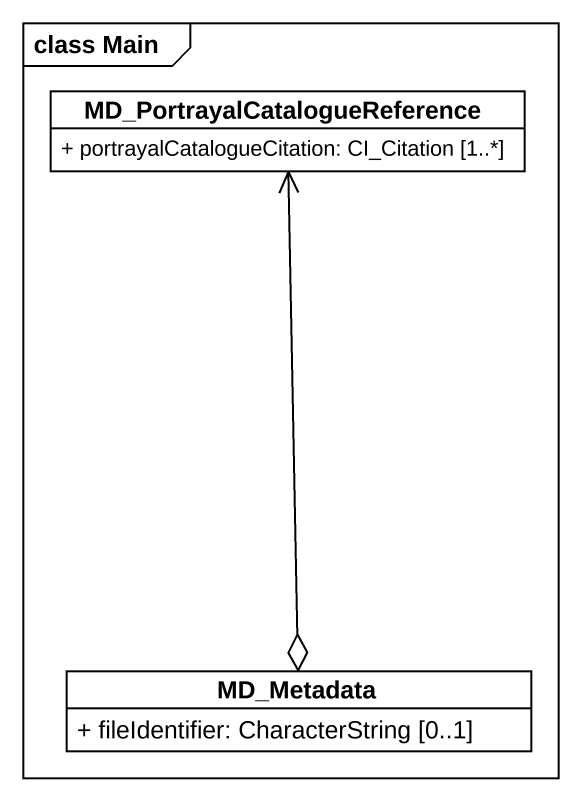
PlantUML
@startuml
mainframe class Main
hide circle
hide empty members
skinparam classAttributeIconSize 0
class "MD_PortrayalCatalogueReference" as MD_PortrayalCatalogueReferen {
  + portrayalCatalogueCitation: CI_Citation [1..*]
}
class MD_Metadata {
  + fileIdentifier: CharacterString [0..1]
}
MD_Metadata o-up-> MD_PortrayalCatalogueReferen
@enduml
